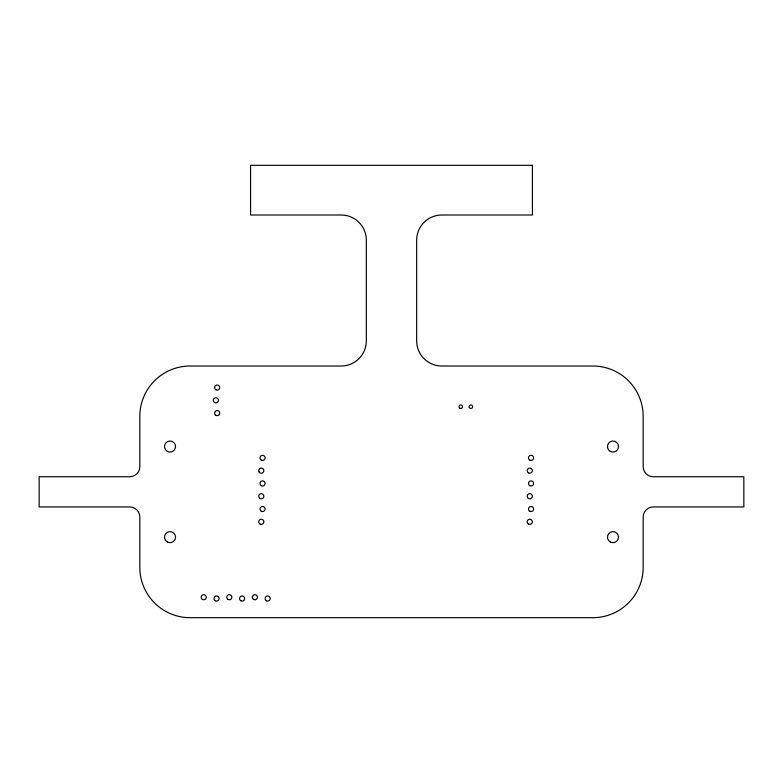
<?xml version="1.0" encoding="UTF-8"?>
<svg xmlns="http://www.w3.org/2000/svg" width="783" height="783" viewBox="0 0 783 783"><rect width="100%" height="100%" fill="white"/><g stroke="black" fill="none" stroke-linecap="round" stroke-linejoin="round"><path stroke-width="1.17" d="M532.44 165.311L250.56 165.311L250.56 215.002L341.163 215.002A25.164 25.164 0 0 1 366.336 240.175L366.336 340.84A25.164 25.164 0 0 1 341.163 366.013L190.161 366.013A50.337 50.337 0 0 0 139.824 416.35L139.824 466.688A10.071 10.071 0 0 1 129.753 476.749L39.15 476.749L39.15 506.953L129.753 506.953A10.071 10.071 0 0 1 139.824 517.015L139.824 567.352A50.337 50.337 0 0 0 190.161 617.689L592.839 617.689A50.337 50.337 0 0 0 643.176 567.352L643.176 517.015A10.071 10.071 0 0 1 653.247 506.953L743.85 506.953L743.85 476.749L653.247 476.749A10.071 10.071 0 0 1 643.176 466.688L643.176 416.35A50.337 50.337 0 0 0 592.839 366.013L441.837 366.013A25.164 25.164 0 0 1 416.664 340.84L416.664 240.175A25.164 25.164 0 0 1 441.837 215.002L532.44 215.002L532.44 165.311M259.065 471.943A2.555 2.555 0 0 0 263.499 471.943A2.555 2.555 0 0 0 261.277 468.107A2.555 2.555 0 0 0 259.065 471.943M261.277 460.091A2.555 2.555 0 0 0 265.114 457.879A2.555 2.555 0 0 0 261.277 455.657A2.555 2.555 0 0 0 261.277 460.091M266.396 600.727A2.555 2.555 0 0 0 270.233 598.515A2.555 2.555 0 0 0 266.396 596.303A2.555 2.555 0 0 0 266.396 600.727M253.614 599.445A2.555 2.555 0 0 0 257.45 597.233A2.555 2.555 0 0 0 253.614 595.021A2.555 2.555 0 0 0 253.614 599.445M240.821 600.727A2.555 2.555 0 0 0 244.658 598.515A2.555 2.555 0 0 0 240.821 596.303A2.555 2.555 0 0 0 240.821 600.727M228.039 599.445A2.555 2.555 0 0 0 231.876 597.233A2.555 2.555 0 0 0 228.039 595.021A2.555 2.555 0 0 0 228.039 599.445M215.256 600.727A2.555 2.555 0 0 0 219.093 598.515A2.555 2.555 0 0 0 215.256 596.303A2.555 2.555 0 0 0 215.256 600.727M202.474 599.445A2.555 2.555 0 0 0 206.301 597.233A2.555 2.555 0 0 0 202.474 595.021A2.555 2.555 0 0 0 202.474 599.445M260.005 498.448A2.555 2.555 0 0 0 263.842 496.226A2.555 2.555 0 0 0 260.005 494.014A2.555 2.555 0 0 0 260.005 498.448M261.277 485.656A2.555 2.555 0 0 0 265.114 483.444A2.555 2.555 0 0 0 261.277 481.232A2.555 2.555 0 0 0 261.277 485.656M167.259 541.953A5.54 5.54 0 0 0 175.558 537.158A5.54 5.54 0 0 0 167.259 532.362A5.54 5.54 0 0 0 167.259 541.953M610.211 541.953A5.54 5.54 0 0 0 618.511 537.158A5.54 5.54 0 0 0 610.211 532.362A5.54 5.54 0 0 0 610.211 541.953M610.211 451.341A5.54 5.54 0 0 0 618.511 446.545A5.54 5.54 0 0 0 610.211 441.759A5.54 5.54 0 0 0 610.211 451.341M215.893 389.768A2.555 2.555 0 0 0 219.729 387.556A2.555 2.555 0 0 0 215.893 385.344A2.555 2.555 0 0 0 215.893 389.768M214.611 402.56A2.555 2.555 0 0 0 218.447 400.338A2.555 2.555 0 0 0 214.611 398.126A2.555 2.555 0 0 0 214.611 402.56M215.893 415.342A2.555 2.555 0 0 0 219.729 413.13A2.555 2.555 0 0 0 215.893 410.909A2.555 2.555 0 0 0 215.893 415.342M469.35 407.61A1.762 1.762 0 0 0 472.403 407.61A1.762 1.762 0 0 0 470.877 404.968A1.762 1.762 0 0 0 469.35 407.61M459.934 408.256A1.762 1.762 0 0 0 462.577 406.729A1.762 1.762 0 0 0 459.934 405.212A1.762 1.762 0 0 0 459.934 408.256M528.496 524.013A2.555 2.555 0 0 0 532.332 521.801A2.555 2.555 0 0 0 528.496 519.589A2.555 2.555 0 0 0 528.496 524.013M529.768 511.23A2.555 2.555 0 0 0 533.605 509.019A2.555 2.555 0 0 0 529.768 506.807A2.555 2.555 0 0 0 529.768 511.23M528.496 498.448A2.555 2.555 0 0 0 532.332 496.226A2.555 2.555 0 0 0 528.496 494.014A2.555 2.555 0 0 0 528.496 498.448M529.768 485.656A2.555 2.555 0 0 0 533.605 483.444A2.555 2.555 0 0 0 529.768 481.232A2.555 2.555 0 0 0 529.768 485.656M528.496 472.873A2.555 2.555 0 0 0 532.332 470.661A2.555 2.555 0 0 0 528.496 468.449A2.555 2.555 0 0 0 528.496 472.873M529.768 460.091A2.555 2.555 0 0 0 533.605 457.879A2.555 2.555 0 0 0 529.768 455.657A2.555 2.555 0 0 0 529.768 460.091M260.005 524.013A2.555 2.555 0 0 0 263.842 521.801A2.555 2.555 0 0 0 260.005 519.589A2.555 2.555 0 0 0 260.005 524.013M261.277 511.23A2.555 2.555 0 0 0 265.114 509.019A2.555 2.555 0 0 0 261.277 506.807A2.555 2.555 0 0 0 261.277 511.23M167.259 451.341A5.54 5.54 0 0 0 175.558 446.545A5.54 5.54 0 0 0 167.259 441.759A5.54 5.54 0 0 0 167.259 451.341"/></g></svg>
